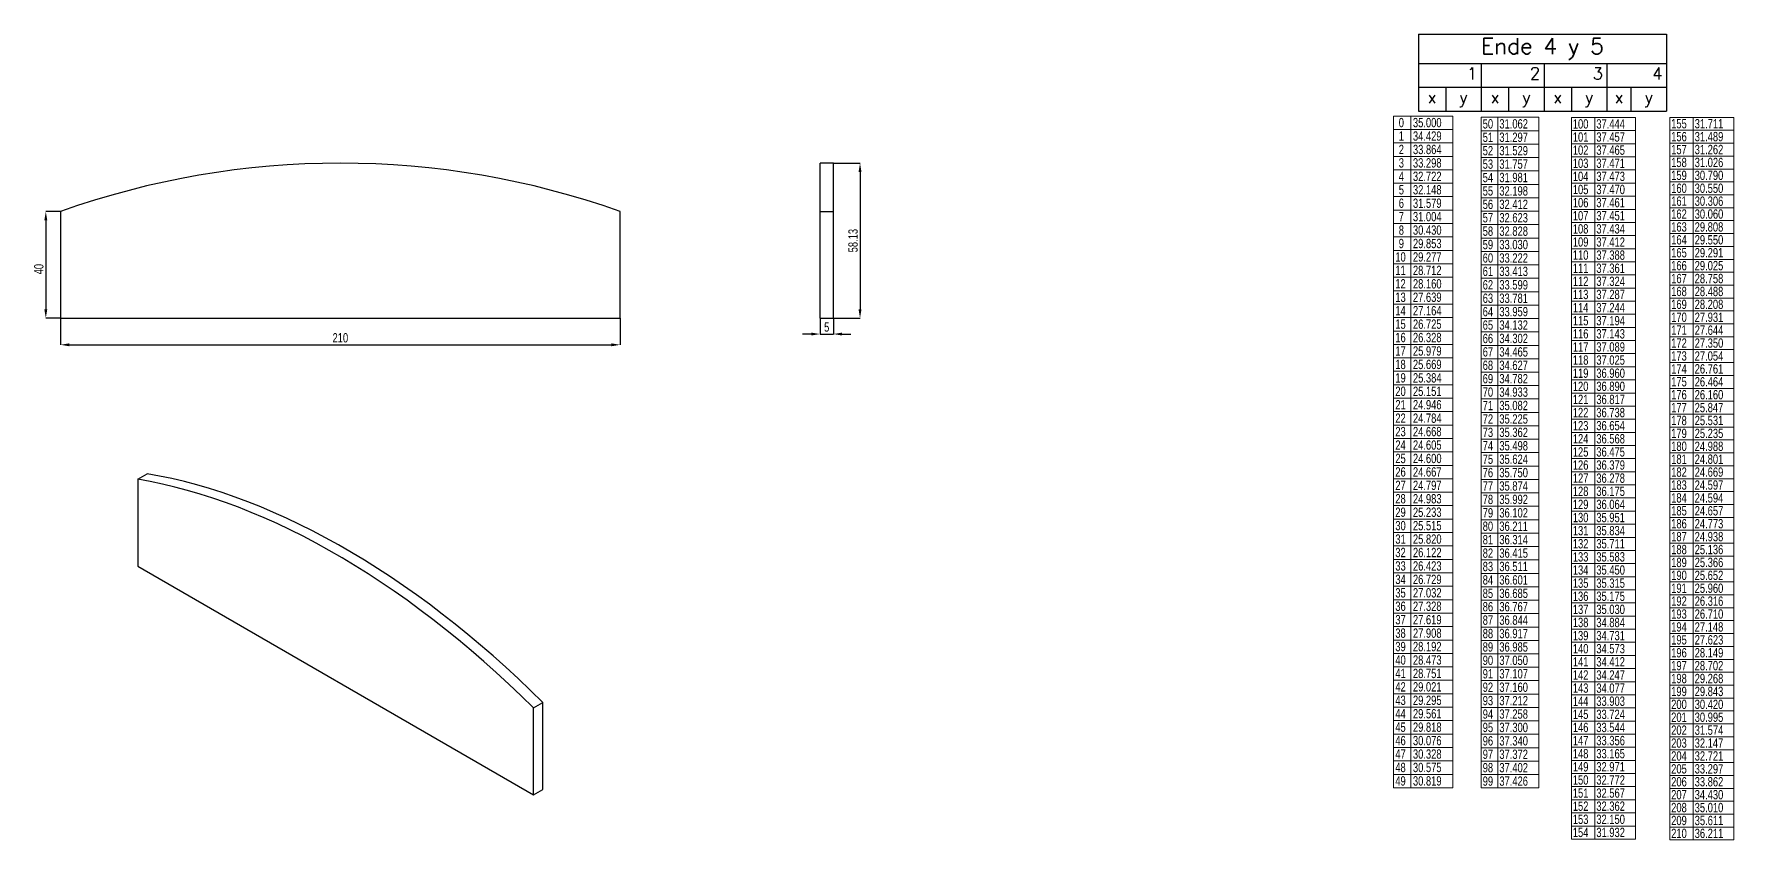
# Model space of a CAD drawing. Header units: millimetres. Extents: x -10883 to -9053, y -35844 to -35438.
# Drawn here: x -9691 to -9053, y -35741 to -35438 of the extents above; entities that cross this region are included whole.
import ezdxf

# ---------------------------------------------------------------- set-up
doc = ezdxf.new("R2010")
doc.units = ezdxf.units.MM
doc.header["$LTSCALE"] = 0.3
doc.layers.add('M_TEXT', color=82, linetype='Continuous')
doc.styles.add('SLDTEXTSTYLE0', font='TXT', dxfattribs={"width": 0.75})
doc.styles.get("Standard").update_dxf_attribs({"font": 'romans.shx'})
doc.dimstyles.new('SLDDIMSTYLE0', dxfattribs={"dimtxt": 3.5, "dimasz": 3.302, "dimexe": 0, "dimexo": 0.0625, "dimgap": 0.875, "dimtad": 1, "dimrnd": 1e-09, "dimzin": 12, "dimdsep": 46, "dimtxsty": 'SLDTEXTSTYLE0', "dimsah": 1, "dimcen": 0.09, "dimadec": 0, "dimazin": 3, "dimtfac": 1, "dimtofl": 0, "dimtmove": 0, "dimatfit": 3, "dimfxl": 1, "dimfrac": 2, "dimtolj": 1, "dimtzin": 12, "dimarcsym": 0})
doc.dimstyles.new('SLDDIMSTYLE1', dxfattribs={"dimtxt": 3.5, "dimasz": 3.302, "dimexe": 0, "dimexo": 0.0625, "dimgap": 0.875, "dimtad": 1, "dimrnd": 1e-09, "dimzin": 12, "dimdsep": 46, "dimtxsty": 'SLDTEXTSTYLE0', "dimsah": 1, "dimcen": 0.09, "dimadec": 0, "dimazin": 3, "dimtfac": 1, "dimtmove": 0, "dimatfit": 0, "dimfxl": 1, "dimfrac": 2, "dimtolj": 1, "dimtzin": 12, "dimarcsym": 0})

# ---------------------------------------------------------------- blocks, each defined once
blk = doc.blocks.new('SW_TABLEANNOTATION_0')
at = {"color": 0, "linetype": 'Continuous', "lineweight": 0}
for p, q in [((0, 0), (0, -251.96)), ((22.28, 0), (0, 0)), ((22.28, -251.96), (22.28, 0)), ((0, -5.04), (22.28, -5.04)), ((6.45, 0), (6.45, -251.96)), ((0, -10.08), (22.28, -10.08)), ((0, -15.12), (22.28, -15.12)), ((0, -20.16), (22.28, -20.16)), ((0, -25.2), (22.28, -25.2)), ((0, -30.24), (22.28, -30.24)), ((0, -35.27), (22.28, -35.27)), ((0, -40.31), (22.28, -40.31)), ((0, -45.35), (22.28, -45.35)), ((0, -50.39), (22.28, -50.39)), ((0, -55.43), (22.28, -55.43)), ((0, -60.47), (22.28, -60.47)), ((0, -65.51), (22.28, -65.51)), ((0, -70.55), (22.28, -70.55)), ((0, -75.59), (22.28, -75.59)), ((0, -80.63), (22.28, -80.63)), ((0, -85.67), (22.28, -85.67)), ((0, -90.71), (22.28, -90.71)), ((0, -95.75), (22.28, -95.75)), ((0, -100.78), (22.28, -100.78)), ((0, -105.82), (22.28, -105.82)), ((0, -110.86), (22.28, -110.86)), ((0, -115.9), (22.28, -115.9)), ((0, -120.94), (22.28, -120.94)), ((0, -125.98), (22.28, -125.98)), ((0, -131.02), (22.28, -131.02)), ((0, -136.06), (22.28, -136.06)), ((0, -141.1), (22.28, -141.1)), ((0, -146.14), (22.28, -146.14)), ((0, -151.18), (22.28, -151.18)), ((0, -156.22), (22.28, -156.22)), ((0, -161.25), (22.28, -161.25)), ((0, -166.29), (22.28, -166.29)), ((0, -171.33), (22.28, -171.33)), ((0, -176.37), (22.28, -176.37)), ((0, -181.41), (22.28, -181.41)), ((0, -186.45), (22.28, -186.45)), ((0, -191.49), (22.28, -191.49)), ((0, -196.53), (22.28, -196.53)), ((0, -201.57), (22.28, -201.57)), ((0, -206.61), (22.28, -206.61)), ((0, -211.65), (22.28, -211.65)), ((0, -216.69), (22.28, -216.69)), ((0, -221.73), (22.28, -221.73)), ((0, -226.76), (22.28, -226.76)), ((0, -231.8), (22.28, -231.8)), ((0, -236.84), (22.28, -236.84)), ((0, -241.88), (22.28, -241.88)), ((0, -246.92), (22.28, -246.92)), ((0, -251.96), (22.28, -251.96))]:
    blk.add_line(p, q, dxfattribs=at)
at = {"color": 0, "linetype": 'Continuous', "lineweight": 0, "char_height": 3.5, "attachment_point": 1, "style": 'SLDTEXTSTYLE0'}
for s, insert in [('0', (1.93, -0.71)), ('1', (1.93, -5.75)), ('35.000', (7.25, -0.71)), ('34.429', (7.25, -5.75)), ('2', (1.93, -10.79)), ('33.864', (7.25, -10.79)), ('3', (1.93, -15.82)), ('33.298', (7.25, -15.82)), ('4', (1.93, -20.86)), ('32.722', (7.25, -20.86)), ('5', (1.93, -25.9)), ('6', (1.93, -30.94)), ('32.148', (7.25, -25.9)), ('31.579', (7.25, -30.94)), ('7', (1.93, -35.98)), ('31.004', (7.25, -35.98)), ('8', (1.93, -41.02)), ('30.430', (7.25, -41.02)), ('9', (1.93, -46.06)), ('29.853', (7.25, -46.06)), ('10', (0.64, -51.1)), ('11', (0.64, -56.14)), ('29.277', (7.25, -51.1)), ('28.712', (7.25, -56.14)), ('12', (0.64, -61.18)), ('28.160', (7.25, -61.18)), ('13', (0.64, -66.22)), ('27.639', (7.25, -66.22)), ('14', (0.64, -71.26)), ('15', (0.64, -76.3)), ('27.164', (7.25, -71.26)), ('26.725', (7.25, -76.3)), ('16', (0.64, -81.33)), ('26.328', (7.25, -81.33)), ('17', (0.64, -86.37)), ('25.979', (7.25, -86.37)), ('18', (0.64, -91.41)), ('25.669', (7.25, -91.41)), ('20', (0.64, -101.49)), ('19', (0.64, -96.45)), ('25.384', (7.25, -96.45)), ('25.151', (7.25, -101.49)), ('21', (0.64, -106.53)), ('24.946', (7.25, -106.53)), ('22', (0.64, -111.57)), ('24.784', (7.25, -111.57)), ('23', (0.64, -116.61)), ('24.668', (7.25, -116.61)), ('24', (0.64, -121.65)), ('25', (0.64, -126.69)), ('24.605', (7.25, -121.65)), ('24.600', (7.25, -126.69)), ('26', (0.64, -131.73)), ('24.667', (7.25, -131.73)), ('27', (0.64, -136.77)), ('24.797', (7.25, -136.77)), ('28', (0.64, -141.8)), ('24.983', (7.25, -141.8)), ('30', (0.64, -151.88)), ('29', (0.64, -146.84)), ('25.233', (7.25, -146.84)), ('25.515', (7.25, -151.88)), ('31', (0.64, -156.92)), ('25.820', (7.25, -156.92)), ('32', (0.64, -161.96)), ('26.122', (7.25, -161.96)), ('33', (0.64, -167)), ('34', (0.64, -172.04)), ('26.423', (7.25, -167)), ('26.729', (7.25, -172.04)), ('35', (0.64, -177.08)), ('27.032', (7.25, -177.08)), ('36', (0.64, -182.12)), ('27.328', (7.25, -182.12)), ('37', (0.64, -187.16)), ('27.619', (7.25, -187.16)), ('38', (0.64, -192.2)), ('39', (0.64, -197.24)), ('27.908', (7.25, -192.2)), ('28.192', (7.25, -197.24)), ('40', (0.64, -202.28)), ('28.473', (7.25, -202.28)), ('41', (0.64, -207.31)), ('28.751', (7.25, -207.31)), ('42', (0.64, -212.35)), ('29.021', (7.25, -212.35)), ('43', (0.64, -217.39)), ('44', (0.64, -222.43)), ('29.295', (7.25, -217.39)), ('29.561', (7.25, -222.43)), ('45', (0.64, -227.47)), ('29.818', (7.25, -227.47)), ('46', (0.64, -232.51)), ('30.076', (7.25, -232.51)), ('47', (0.64, -237.55)), ('30.328', (7.25, -237.55)), ('48', (0.64, -242.59)), ('49', (0.64, -247.63)), ('30.575', (7.25, -242.59)), ('30.819', (7.25, -247.63))]:
    blk.add_mtext(s, dxfattribs=dict(at, insert=insert))
blk = doc.blocks.new('SW_TABLEANNOTATION_1')
at = {"color": 0, "linetype": 'Continuous', "lineweight": 0}
for p, q in [((0, 0), (0, -251.55)), ((21.53, 0), (0, 0)), ((6.24, 0), (6.24, -251.55)), ((21.53, -251.55), (21.53, 0)), ((0, -5.03), (21.53, -5.03)), ((0, -10.06), (21.53, -10.06)), ((0, -15.09), (21.53, -15.09)), ((0, -20.12), (21.53, -20.12)), ((0, -25.16), (21.53, -25.16)), ((0, -30.19), (21.53, -30.19)), ((0, -35.22), (21.53, -35.22)), ((0, -40.25), (21.53, -40.25)), ((0, -45.28), (21.53, -45.28)), ((0, -50.31), (21.53, -50.31)), ((0, -55.34), (21.53, -55.34)), ((0, -60.37), (21.53, -60.37)), ((0, -65.4), (21.53, -65.4)), ((0, -70.43), (21.53, -70.43)), ((0, -75.47), (21.53, -75.47)), ((0, -80.5), (21.53, -80.5)), ((0, -85.53), (21.53, -85.53)), ((0, -90.56), (21.53, -90.56)), ((0, -95.59), (21.53, -95.59)), ((0, -100.62), (21.53, -100.62)), ((0, -105.65), (21.53, -105.65)), ((0, -110.68), (21.53, -110.68)), ((0, -115.71), (21.53, -115.71)), ((0, -120.74), (21.53, -120.74)), ((0, -125.78), (21.53, -125.78)), ((0, -130.81), (21.53, -130.81)), ((0, -135.84), (21.53, -135.84)), ((0, -140.87), (21.53, -140.87)), ((0, -145.9), (21.53, -145.9)), ((0, -150.93), (21.53, -150.93)), ((0, -155.96), (21.53, -155.96)), ((0, -160.99), (21.53, -160.99)), ((0, -166.02), (21.53, -166.02)), ((0, -171.06), (21.53, -171.06)), ((0, -176.09), (21.53, -176.09)), ((0, -181.12), (21.53, -181.12)), ((0, -186.15), (21.53, -186.15)), ((0, -191.18), (21.53, -191.18)), ((0, -196.21), (21.53, -196.21)), ((0, -201.24), (21.53, -201.24)), ((0, -206.27), (21.53, -206.27)), ((0, -211.3), (21.53, -211.3)), ((0, -216.33), (21.53, -216.33)), ((0, -221.37), (21.53, -221.37)), ((0, -226.4), (21.53, -226.4)), ((0, -231.43), (21.53, -231.43)), ((0, -236.46), (21.53, -236.46)), ((0, -241.49), (21.53, -241.49)), ((0, -246.52), (21.53, -246.52)), ((0, -251.55), (21.53, -251.55))]:
    blk.add_line(p, q, dxfattribs=at)
at = {"color": 0, "linetype": 'Continuous', "lineweight": 0, "char_height": 3.5, "attachment_point": 1, "style": 'SLDTEXTSTYLE0'}
for s, insert in [('50', (0.53, -0.7)), ('51', (0.53, -5.73)), ('31.062', (6.77, -0.7)), ('31.297', (6.77, -5.73)), ('52', (0.53, -10.76)), ('31.529', (6.77, -10.76)), ('53', (0.53, -15.8)), ('31.757', (6.77, -15.8)), ('54', (0.53, -20.83)), ('31.981', (6.77, -20.83)), ('55', (0.53, -25.86)), ('56', (0.53, -30.89)), ('32.198', (6.77, -25.86)), ('32.412', (6.77, -30.89)), ('57', (0.53, -35.92)), ('32.623', (6.77, -35.92)), ('58', (0.53, -40.95)), ('32.828', (6.77, -40.95)), ('59', (0.53, -45.98)), ('60', (0.53, -51.01)), ('33.030', (6.77, -45.98)), ('33.222', (6.77, -51.01)), ('61', (0.53, -56.04)), ('33.413', (6.77, -56.04)), ('62', (0.53, -61.08)), ('33.599', (6.77, -61.08)), ('63', (0.53, -66.11)), ('33.781', (6.77, -66.11)), ('64', (0.53, -71.14)), ('65', (0.53, -76.17)), ('33.959', (6.77, -71.14)), ('34.132', (6.77, -76.17)), ('66', (0.53, -81.2)), ('34.302', (6.77, -81.2)), ('67', (0.53, -86.23)), ('34.465', (6.77, -86.23)), ('68', (0.53, -91.26)), ('34.627', (6.77, -91.26)), ('69', (0.53, -96.29)), ('70', (0.53, -101.32)), ('34.782', (6.77, -96.29)), ('34.933', (6.77, -101.32)), ('71', (0.53, -106.35)), ('35.082', (6.77, -106.35)), ('72', (0.53, -111.39)), ('35.225', (6.77, -111.39)), ('73', (0.53, -116.42)), ('35.362', (6.77, -116.42)), ('74', (0.53, -121.45)), ('75', (0.53, -126.48)), ('35.498', (6.77, -121.45)), ('35.624', (6.77, -126.48)), ('76', (0.53, -131.51)), ('35.750', (6.77, -131.51)), ('77', (0.53, -136.54)), ('35.874', (6.77, -136.54)), ('78', (0.53, -141.57)), ('79', (0.53, -146.6)), ('35.992', (6.77, -141.57)), ('36.102', (6.77, -146.6)), ('80', (0.53, -151.63)), ('36.211', (6.77, -151.63)), ('81', (0.53, -156.67)), ('36.314', (6.77, -156.67)), ('82', (0.53, -161.7)), ('36.415', (6.77, -161.7)), ('83', (0.53, -166.73)), ('84', (0.53, -171.76)), ('36.511', (6.77, -166.73)), ('36.601', (6.77, -171.76)), ('85', (0.53, -176.79)), ('36.685', (6.77, -176.79)), ('86', (0.53, -181.82)), ('36.767', (6.77, -181.82)), ('87', (0.53, -186.85)), ('36.844', (6.77, -186.85)), ('88', (0.53, -191.88)), ('89', (0.53, -196.91)), ('36.917', (6.77, -191.88)), ('36.985', (6.77, -196.91)), ('90', (0.53, -201.94)), ('37.050', (6.77, -201.94)), ('91', (0.53, -206.98)), ('37.107', (6.77, -206.98)), ('92', (0.53, -212.01)), ('37.160', (6.77, -212.01)), ('93', (0.53, -217.04)), ('94', (0.53, -222.07)), ('37.212', (6.77, -217.04)), ('37.258', (6.77, -222.07)), ('95', (0.53, -227.1)), ('37.300', (6.77, -227.1)), ('96', (0.53, -232.13)), ('37.340', (6.77, -232.13)), ('97', (0.53, -237.16)), ('98', (0.53, -242.19)), ('37.372', (6.77, -237.16)), ('37.402', (6.77, -242.19)), ('99', (0.53, -247.22)), ('37.426', (6.77, -247.22))]:
    blk.add_mtext(s, dxfattribs=dict(at, insert=insert))
blk = doc.blocks.new('SW_TABLEANNOTATION_2')
at = {"color": 0, "linetype": 'Continuous', "lineweight": 0}
for p, q in [((0, 0), (0, -270.67)), ((24.1, 0), (0, 0)), ((24.1, -270.67), (24.1, 0)), ((0, -4.92), (24.1, -4.92)), ((8.82, 0), (8.82, -270.67)), ((0, -9.84), (24.1, -9.84)), ((0, -14.76), (24.1, -14.76)), ((0, -19.69), (24.1, -19.69)), ((0, -24.61), (24.1, -24.61)), ((0, -29.53), (24.1, -29.53)), ((0, -34.45), (24.1, -34.45)), ((0, -39.37), (24.1, -39.37)), ((0, -44.29), (24.1, -44.29)), ((0, -49.21), (24.1, -49.21)), ((0, -54.13), (24.1, -54.13)), ((0, -59.06), (24.1, -59.06)), ((0, -63.98), (24.1, -63.98)), ((0, -68.9), (24.1, -68.9)), ((0, -73.82), (24.1, -73.82)), ((0, -78.74), (24.1, -78.74)), ((0, -83.66), (24.1, -83.66)), ((0, -88.58), (24.1, -88.58)), ((0, -93.51), (24.1, -93.51)), ((0, -98.43), (24.1, -98.43)), ((0, -103.35), (24.1, -103.35)), ((0, -108.27), (24.1, -108.27)), ((0, -113.19), (24.1, -113.19)), ((0, -118.11), (24.1, -118.11)), ((0, -123.03), (24.1, -123.03)), ((0, -127.96), (24.1, -127.96)), ((0, -132.88), (24.1, -132.88)), ((0, -137.8), (24.1, -137.8)), ((0, -142.72), (24.1, -142.72)), ((0, -147.64), (24.1, -147.64)), ((0, -152.56), (24.1, -152.56)), ((0, -157.48), (24.1, -157.48)), ((0, -162.4), (24.1, -162.4)), ((0, -167.33), (24.1, -167.33)), ((0, -172.25), (24.1, -172.25)), ((0, -177.17), (24.1, -177.17)), ((0, -182.09), (24.1, -182.09)), ((0, -187.01), (24.1, -187.01)), ((0, -191.93), (24.1, -191.93)), ((0, -196.85), (24.1, -196.85)), ((0, -201.78), (24.1, -201.78)), ((0, -206.7), (24.1, -206.7)), ((0, -211.62), (24.1, -211.62)), ((0, -216.54), (24.1, -216.54)), ((0, -221.46), (24.1, -221.46)), ((0, -226.38), (24.1, -226.38)), ((0, -231.3), (24.1, -231.3)), ((0, -236.23), (24.1, -236.23)), ((0, -241.15), (24.1, -241.15)), ((0, -246.07), (24.1, -246.07)), ((0, -250.99), (24.1, -250.99)), ((0, -255.91), (24.1, -255.91)), ((0, -260.83), (24.1, -260.83)), ((0, -265.75), (24.1, -265.75)), ((0, -270.67), (24.1, -270.67))]:
    blk.add_line(p, q, dxfattribs=at)
at = {"color": 0, "linetype": 'Continuous', "lineweight": 0, "char_height": 3.5, "attachment_point": 1, "style": 'SLDTEXTSTYLE0'}
for s, insert in [('100', (0.53, -0.65)), ('101', (0.53, -5.57)), ('37.444', (9.35, -0.65)), ('37.457', (9.35, -5.57)), ('102', (0.53, -10.49)), ('37.465', (9.35, -10.49)), ('103', (0.53, -15.41)), ('37.471', (9.35, -15.41)), ('104', (0.53, -20.33)), ('105', (0.53, -25.25)), ('37.473', (9.35, -20.33)), ('37.470', (9.35, -25.25)), ('106', (0.53, -30.18)), ('37.461', (9.35, -30.18)), ('107', (0.53, -35.1)), ('37.451', (9.35, -35.1)), ('108', (0.53, -40.02)), ('37.434', (9.35, -40.02)), ('109', (0.53, -44.94)), ('110', (0.53, -49.86)), ('37.412', (9.35, -44.94)), ('37.388', (9.35, -49.86)), ('111', (0.53, -54.78)), ('37.361', (9.35, -54.78)), ('112', (0.53, -59.7)), ('37.324', (9.35, -59.7)), ('113', (0.53, -64.63)), ('114', (0.53, -69.55)), ('37.287', (9.35, -64.63)), ('37.244', (9.35, -69.55)), ('115', (0.53, -74.47)), ('37.194', (9.35, -74.47)), ('116', (0.53, -79.39)), ('37.143', (9.35, -79.39)), ('117', (0.53, -84.31)), ('118', (0.53, -89.23)), ('37.089', (9.35, -84.31)), ('37.025', (9.35, -89.23)), ('119', (0.53, -94.15)), ('36.960', (9.35, -94.15)), ('120', (0.53, -99.08)), ('36.890', (9.35, -99.08)), ('121', (0.53, -104)), ('36.817', (9.35, -104)), ('122', (0.53, -108.92)), ('123', (0.53, -113.84)), ('36.738', (9.35, -108.92)), ('36.654', (9.35, -113.84)), ('124', (0.53, -118.76)), ('36.568', (9.35, -118.76)), ('125', (0.53, -123.68)), ('36.475', (9.35, -123.68)), ('126', (0.53, -128.6)), ('127', (0.53, -133.52)), ('36.379', (9.35, -128.6)), ('36.278', (9.35, -133.52)), ('128', (0.53, -138.45)), ('36.175', (9.35, -138.45)), ('129', (0.53, -143.37)), ('36.064', (9.35, -143.37)), ('130', (0.53, -148.29)), ('35.951', (9.35, -148.29)), ('131', (0.53, -153.21)), ('132', (0.53, -158.13)), ('35.834', (9.35, -153.21)), ('35.711', (9.35, -158.13)), ('133', (0.53, -163.05)), ('35.583', (9.35, -163.05)), ('134', (0.53, -167.97)), ('35.450', (9.35, -167.97)), ('135', (0.53, -172.9)), ('136', (0.53, -177.82)), ('35.315', (9.35, -172.9)), ('35.175', (9.35, -177.82)), ('137', (0.53, -182.74)), ('35.030', (9.35, -182.74)), ('138', (0.53, -187.66)), ('34.884', (9.35, -187.66)), ('139', (0.53, -192.58)), ('140', (0.53, -197.5)), ('34.731', (9.35, -192.58)), ('34.573', (9.35, -197.5)), ('141', (0.53, -202.42)), ('34.412', (9.35, -202.42)), ('142', (0.53, -207.35)), ('34.247', (9.35, -207.35)), ('143', (0.53, -212.27)), ('34.077', (9.35, -212.27)), ('144', (0.53, -217.19)), ('145', (0.53, -222.11)), ('33.903', (9.35, -217.19)), ('33.724', (9.35, -222.11)), ('146', (0.53, -227.03)), ('33.544', (9.35, -227.03)), ('147', (0.53, -231.95)), ('33.356', (9.35, -231.95)), ('148', (0.53, -236.87)), ('149', (0.53, -241.79)), ('33.165', (9.35, -236.87)), ('32.971', (9.35, -241.79)), ('150', (0.53, -246.72)), ('32.772', (9.35, -246.72)), ('151', (0.53, -251.64)), ('32.567', (9.35, -251.64)), ('152', (0.53, -256.56)), ('153', (0.53, -261.48)), ('32.362', (9.35, -256.56)), ('32.150', (9.35, -261.48)), ('154', (0.53, -266.4)), ('31.932', (9.35, -266.4))]:
    blk.add_mtext(s, dxfattribs=dict(at, insert=insert))
blk = doc.blocks.new('SW_TABLEANNOTATION_3')
at = {"color": 0, "linetype": 'Continuous', "lineweight": 0}
for p, q in [((0, 0), (0, -271.02)), ((24.1, 0), (0, 0)), ((8.82, 0), (8.82, -271.02)), ((24.1, -271.02), (24.1, 0)), ((0, -4.84), (24.1, -4.84)), ((0, -9.68), (24.1, -9.68)), ((0, -14.52), (24.1, -14.52)), ((0, -19.36), (24.1, -19.36)), ((0, -24.2), (24.1, -24.2)), ((0, -29.04), (24.1, -29.04)), ((0, -33.88), (24.1, -33.88)), ((0, -38.72), (24.1, -38.72)), ((0, -43.56), (24.1, -43.56)), ((0, -48.4), (24.1, -48.4)), ((0, -53.24), (24.1, -53.24)), ((0, -58.08), (24.1, -58.08)), ((0, -62.92), (24.1, -62.92)), ((0, -67.76), (24.1, -67.76)), ((0, -72.6), (24.1, -72.6)), ((0, -77.44), (24.1, -77.44)), ((0, -82.27), (24.1, -82.27)), ((0, -87.11), (24.1, -87.11)), ((0, -91.95), (24.1, -91.95)), ((0, -96.79), (24.1, -96.79)), ((0, -101.63), (24.1, -101.63)), ((0, -106.47), (24.1, -106.47)), ((0, -111.31), (24.1, -111.31)), ((0, -116.15), (24.1, -116.15)), ((0, -120.99), (24.1, -120.99)), ((0, -125.83), (24.1, -125.83)), ((0, -130.67), (24.1, -130.67)), ((0, -135.51), (24.1, -135.51)), ((0, -140.35), (24.1, -140.35)), ((0, -145.19), (24.1, -145.19)), ((0, -150.03), (24.1, -150.03)), ((0, -154.87), (24.1, -154.87)), ((0, -159.71), (24.1, -159.71)), ((0, -164.55), (24.1, -164.55)), ((0, -169.39), (24.1, -169.39)), ((0, -174.23), (24.1, -174.23)), ((0, -179.07), (24.1, -179.07)), ((0, -183.91), (24.1, -183.91)), ((0, -188.75), (24.1, -188.75)), ((0, -193.59), (24.1, -193.59)), ((0, -198.43), (24.1, -198.43)), ((0, -203.27), (24.1, -203.27)), ((0, -208.11), (24.1, -208.11)), ((0, -212.95), (24.1, -212.95)), ((0, -217.79), (24.1, -217.79)), ((0, -222.63), (24.1, -222.63)), ((0, -227.47), (24.1, -227.47)), ((0, -232.31), (24.1, -232.31)), ((0, -237.15), (24.1, -237.15)), ((0, -241.99), (24.1, -241.99)), ((0, -246.82), (24.1, -246.82)), ((0, -251.66), (24.1, -251.66)), ((0, -256.5), (24.1, -256.5)), ((0, -261.34), (24.1, -261.34)), ((0, -266.18), (24.1, -266.18)), ((0, -271.02), (24.1, -271.02))]:
    blk.add_line(p, q, dxfattribs=at)
at = {"color": 0, "linetype": 'Continuous', "lineweight": 0, "char_height": 3.5, "attachment_point": 1, "style": 'SLDTEXTSTYLE0'}
for s, insert in [('155', (0.53, -0.61)), ('156', (0.53, -5.45)), ('31.711', (9.35, -0.61)), ('31.489', (9.35, -5.45)), ('157', (0.53, -10.29)), ('31.262', (9.35, -10.29)), ('158', (0.53, -15.13)), ('31.026', (9.35, -15.13)), ('159', (0.53, -19.97)), ('160', (0.53, -24.81)), ('30.790', (9.35, -19.97)), ('30.550', (9.35, -24.81)), ('161', (0.53, -29.65)), ('30.306', (9.35, -29.65)), ('162', (0.53, -34.49)), ('30.060', (9.35, -34.49)), ('163', (0.53, -39.32)), ('164', (0.53, -44.16)), ('29.808', (9.35, -39.32)), ('29.550', (9.35, -44.16)), ('165', (0.53, -49)), ('29.291', (9.35, -49)), ('166', (0.53, -53.84)), ('29.025', (9.35, -53.84)), ('167', (0.53, -58.68)), ('168', (0.53, -63.52)), ('28.758', (9.35, -58.68)), ('28.488', (9.35, -63.52)), ('169', (0.53, -68.36)), ('28.208', (9.35, -68.36)), ('170', (0.53, -73.2)), ('27.931', (9.35, -73.2)), ('171', (0.53, -78.04)), ('172', (0.53, -82.88)), ('27.644', (9.35, -78.04)), ('27.350', (9.35, -82.88)), ('173', (0.53, -87.72)), ('27.054', (9.35, -87.72)), ('174', (0.53, -92.56)), ('26.761', (9.35, -92.56)), ('175', (0.53, -97.4)), ('26.464', (9.35, -97.4)), ('176', (0.53, -102.24)), ('177', (0.53, -107.08)), ('26.160', (9.35, -102.24)), ('25.847', (9.35, -107.08)), ('178', (0.53, -111.92)), ('25.531', (9.35, -111.92)), ('179', (0.53, -116.76)), ('25.235', (9.35, -116.76)), ('180', (0.53, -121.6)), ('181', (0.53, -126.44)), ('24.988', (9.35, -121.6)), ('24.801', (9.35, -126.44)), ('182', (0.53, -131.28)), ('24.669', (9.35, -131.28)), ('183', (0.53, -136.12)), ('24.597', (9.35, -136.12)), ('184', (0.53, -140.96)), ('185', (0.53, -145.8)), ('24.594', (9.35, -140.96)), ('24.657', (9.35, -145.8)), ('186', (0.53, -150.64)), ('24.773', (9.35, -150.64)), ('187', (0.53, -155.48)), ('24.938', (9.35, -155.48)), ('188', (0.53, -160.32)), ('189', (0.53, -165.16)), ('25.136', (9.35, -160.32)), ('25.366', (9.35, -165.16)), ('190', (0.53, -170)), ('25.652', (9.35, -170)), ('191', (0.53, -174.84)), ('25.960', (9.35, -174.84)), ('192', (0.53, -179.68)), ('193', (0.53, -184.52)), ('26.316', (9.35, -179.68)), ('26.710', (9.35, -184.52)), ('194', (0.53, -189.36)), ('27.148', (9.35, -189.36)), ('195', (0.53, -194.2)), ('27.623', (9.35, -194.2)), ('196', (0.53, -199.04)), ('197', (0.53, -203.87)), ('28.149', (9.35, -199.04)), ('28.702', (9.35, -203.87)), ('198', (0.53, -208.71)), ('29.268', (9.35, -208.71)), ('199', (0.53, -213.55)), ('29.843', (9.35, -213.55)), ('200', (0.53, -218.39)), ('201', (0.53, -223.23)), ('30.420', (9.35, -218.39)), ('30.995', (9.35, -223.23)), ('202', (0.53, -228.07)), ('31.574', (9.35, -228.07)), ('203', (0.53, -232.91)), ('32.147', (9.35, -232.91)), ('204', (0.53, -237.75)), ('32.721', (9.35, -237.75)), ('205', (0.53, -242.59)), ('206', (0.53, -247.43)), ('33.297', (9.35, -242.59)), ('33.862', (9.35, -247.43)), ('207', (0.53, -252.27)), ('34.430', (9.35, -252.27)), ('208', (0.53, -257.11)), ('35.010', (9.35, -257.11)), ('209', (0.53, -261.95)), ('210', (0.53, -266.79)), ('35.611', (9.35, -261.95)), ('36.211', (9.35, -266.79))]:
    blk.add_mtext(s, dxfattribs=dict(at, insert=insert))
blk = doc.blocks.new('*T161')
at = {"color": 0, "linetype": 'ByBlock', "lineweight": -2, "transparency": 16777216}
for p, q in [((0, 0), (93.11, 0)), ((0, 0), (0, -29)), ((93.11, 0), (93.11, -29)), ((0, -11), (93.11, -11)), ((23.58, -11), (23.58, -29)), ((47.17, -11), (47.17, -29)), ((70.75, -11), (70.75, -29)), ((0, -20), (93.11, -20)), ((10.22, -20), (10.22, -29)), ((33.81, -20), (33.81, -29)), ((57.39, -20), (57.39, -29)), ((79.75, -20), (79.75, -29)), ((0, -29), (93.11, -29))]:
    blk.add_line(p, q, dxfattribs=at)
at = {"color": 0, "transparency": 16777216}
for s, insert, char_height, width, attachment_point in [('Ende 4 y 5', (46.56, -5.5), 6, 90.1131, 5), ('1', (22.08, -12.5), 4.5, 20.5837, 3), ('2', (45.67, -12.5), 4.5, 20.5837, 3), ('3', (69.25, -12.5), 4.5, 20.5837, 3), ('4', (91.61, -12.5), 4.5, 19.3619, 3), ('x', (5.11, -21.5), 4.5, 7.2218, 2), ('y', (16.9, -21.5), 4.5, 10.3619, 2), ('x', (28.69, -21.5), 4.5, 7.2218, 2), ('y', (40.49, -21.5), 4.5, 10.3619, 2), ('x', (52.28, -21.5), 4.5, 7.2218, 2), ('y', (64.07, -21.5), 4.5, 10.3619, 2), ('x', (75.25, -21.5), 4.5, 6, 2), ('y', (86.43, -21.5), 4.5, 10.3619, 2)]:
    blk.add_mtext(s, dxfattribs=dict(at, insert=insert, char_height=char_height, width=width, attachment_point=attachment_point))
blk = doc.blocks.new('*D163')
at = {"color": 0, "linetype": 'Continuous', "lineweight": -2, "transparency": 16777216}
for p, q in [((-9680.93, -35504.83), (-9686.39, -35504.83)), ((-9686.39, -35508.13), (-9686.39, -35541.52)), ((-9680.93, -35544.83), (-9686.39, -35544.83))]:
    blk.add_line(p, q, dxfattribs=at)
at = {"color": 0, "linetype": 'Continuous', "transparency": 16777216}
for points in [[(-9686.94, -35508.13), (-9685.84, -35508.13), (-9686.39, -35504.83)], [(-9686.94, -35541.52), (-9685.84, -35541.52), (-9686.39, -35544.83)]]:
    blk.add_solid(points, dxfattribs=at)
at = {"layer": 'Defpoints', "color": 0, "linetype": 'Continuous', "transparency": 16777216}
for p in [(-9680.87, -35504.83), (-9686.39, -35544.83), (-9680.87, -35544.83)]:
    blk.add_point(p, dxfattribs=at)
at = {"color": 0, "linetype": 'Continuous', "lineweight": 18, "transparency": 16777216, "insert": (-9690.77, -35526.46), "char_height": 3.5, "attachment_point": 2, "rotation": 90, "style": 'SLDTEXTSTYLE0'}
blk.add_mtext('\\A1;40', dxfattribs=at)
blk = doc.blocks.new('*D164')
at = {"color": 0, "linetype": 'Continuous', "lineweight": -2, "transparency": 16777216}
for p, q in [((-9680.87, -35544.89), (-9680.87, -35554.83)), ((-9470.87, -35544.89), (-9470.87, -35554.83)), ((-9677.57, -35554.83), (-9474.17, -35554.83))]:
    blk.add_line(p, q, dxfattribs=at)
at = {"color": 0, "linetype": 'Continuous', "transparency": 16777216}
for points in [[(-9677.57, -35554.28), (-9677.57, -35555.38), (-9680.87, -35554.83)], [(-9474.17, -35554.28), (-9474.17, -35555.38), (-9470.87, -35554.83)]]:
    blk.add_solid(points, dxfattribs=at)
at = {"layer": 'Defpoints', "color": 0, "linetype": 'Continuous', "transparency": 16777216}
for p in [(-9680.87, -35544.83), (-9470.87, -35544.83), (-9470.87, -35554.83)]:
    blk.add_point(p, dxfattribs=at)
at = {"color": 0, "linetype": 'Continuous', "lineweight": 18, "transparency": 16777216, "insert": (-9575.87, -35550.45), "char_height": 3.5, "attachment_point": 2, "style": 'SLDTEXTSTYLE0'}
blk.add_mtext('\\A1;210', dxfattribs=at)
blk = doc.blocks.new('*D165')
at = {"color": 0, "linetype": 'Continuous', "lineweight": -2, "transparency": 16777216}
for p, q in [((-9390.82, -35486.7), (-9380.88, -35486.7)), ((-9380.88, -35490), (-9380.88, -35541.52)), ((-9390.82, -35544.83), (-9380.88, -35544.83))]:
    blk.add_line(p, q, dxfattribs=at)
at = {"color": 0, "linetype": 'Continuous', "transparency": 16777216}
for points in [[(-9381.43, -35490), (-9380.33, -35490), (-9380.88, -35486.7)], [(-9381.43, -35541.52), (-9380.33, -35541.52), (-9380.88, -35544.83)]]:
    blk.add_solid(points, dxfattribs=at)
at = {"layer": 'Defpoints', "color": 0, "linetype": 'Continuous', "transparency": 16777216}
for p in [(-9390.88, -35486.7), (-9390.88, -35544.83), (-9380.88, -35544.83)]:
    blk.add_point(p, dxfattribs=at)
at = {"color": 0, "linetype": 'Continuous', "lineweight": 18, "transparency": 16777216, "insert": (-9385.26, -35515.76), "char_height": 3.5, "attachment_point": 2, "rotation": 90, "style": 'SLDTEXTSTYLE0'}
blk.add_mtext('\\A1;58.13', dxfattribs=at)
blk = doc.blocks.new('*D166')
at = {"color": 0, "linetype": 'Continuous', "lineweight": -2, "transparency": 16777216}
for p, q in [((-9395.88, -35544.89), (-9395.88, -35550.8)), ((-9390.88, -35544.89), (-9390.88, -35550.8)), ((-9399.18, -35550.8), (-9402.48, -35550.8)), ((-9395.88, -35550.8), (-9390.88, -35550.8)), ((-9387.58, -35550.8), (-9384.28, -35550.8))]:
    blk.add_line(p, q, dxfattribs=at)
at = {"color": 0, "linetype": 'Continuous', "transparency": 16777216}
for points in [[(-9399.18, -35550.25), (-9399.18, -35551.35), (-9395.88, -35550.8)], [(-9387.58, -35550.25), (-9387.58, -35551.35), (-9390.88, -35550.8)]]:
    blk.add_solid(points, dxfattribs=at)
at = {"layer": 'Defpoints', "color": 0, "linetype": 'Continuous', "transparency": 16777216}
for p in [(-9395.88, -35544.83), (-9390.88, -35544.83), (-9390.88, -35550.8)]:
    blk.add_point(p, dxfattribs=at)
at = {"color": 0, "linetype": 'Continuous', "lineweight": 18, "transparency": 16777216, "insert": (-9393.38, -35546.42), "char_height": 3.5, "attachment_point": 2, "style": 'SLDTEXTSTYLE0'}
blk.add_mtext('\\A1;5', dxfattribs=at)
blk = doc.blocks.new('ENDE 2')
at = {"color": 7, "linetype": 'Continuous', "lineweight": 25}
for p, q in [((-9390.881, -35486.701), (-9395.881, -35486.701)), ((-9395.881, -35504.826), (-9395.881, -35486.701)), ((-9390.881, -35504.826), (-9390.881, -35486.701)), ((-9680.871, -35504.826), (-9680.871, -35544.826)), ((-9470.871, -35544.826), (-9470.871, -35504.826)), ((-9395.881, -35544.826), (-9395.881, -35504.826)), ((-9395.881, -35504.826), (-9390.881, -35504.826)), ((-9390.881, -35544.826), (-9390.881, -35504.826)), ((-9680.871, -35544.826), (-9470.871, -35544.826)), ((-9395.881, -35544.826), (-9390.881, -35544.826)), ((-9651.885, -35605.264), (-9648.35, -35603.223)), ((-9651.885, -35605.264), (-9651.885, -35637.925)), ((-9651.885, -35637.925), (-9503.393, -35723.648)), ((-9503.393, -35690.987), (-9499.857, -35688.946)), ((-9503.393, -35723.648), (-9503.393, -35690.987)), ((-9499.857, -35721.607), (-9499.857, -35688.946)), ((-9503.393, -35723.648), (-9499.857, -35721.607))]:
    blk.add_line(p, q, dxfattribs=at)
at = {"color": 7, "linetype": 'Continuous', "lineweight": 25, "flags": 128}
for points in [[(-9503.393, -35690.987), (-9508.013, -35686.487), (-9512.666, -35682.087), (-9517.351, -35677.787), (-9522.066, -35673.59), (-9526.807, -35669.498), (-9531.573, -35665.512), (-9536.362, -35661.635), (-9541.171, -35657.869), (-9545.997, -35654.215), (-9550.839, -35650.676), (-9555.694, -35647.253), (-9560.56, -35643.947), (-9565.434, -35640.76), (-9570.313, -35637.694), (-9575.197, -35634.751), (-9580.081, -35631.931), (-9584.965, -35629.236), (-9589.845, -35626.668), (-9594.718, -35624.227), (-9599.584, -35621.915), (-9604.439, -35619.734), (-9609.281, -35617.683), (-9614.107, -35615.764), (-9618.916, -35613.978), (-9623.705, -35612.326), (-9628.471, -35610.808), (-9633.212, -35609.426), (-9637.927, -35608.18), (-9642.612, -35607.071), (-9647.266, -35606.098), (-9651.885, -35605.264)], [(-9499.857, -35688.946), (-9504.477, -35684.446), (-9509.131, -35680.046), (-9513.816, -35675.746), (-9518.53, -35671.549), (-9523.272, -35667.456), (-9528.038, -35663.471), (-9532.827, -35659.594), (-9537.635, -35655.828), (-9542.462, -35652.174), (-9547.304, -35648.635), (-9552.159, -35645.212), (-9557.024, -35641.906), (-9561.898, -35638.719), (-9566.778, -35635.653), (-9571.661, -35632.71), (-9576.546, -35629.89), (-9581.429, -35627.195), (-9586.309, -35624.627), (-9591.183, -35622.186), (-9596.048, -35619.874), (-9600.903, -35617.693), (-9605.745, -35615.642), (-9610.572, -35613.723), (-9615.38, -35611.937), (-9620.169, -35610.285), (-9624.935, -35608.767), (-9629.677, -35607.385), (-9634.391, -35606.139), (-9639.077, -35605.03), (-9643.73, -35604.057), (-9648.35, -35603.223)]]:
    blk.add_lwpolyline(points, dxfattribs=at)
at = {"color": 7, "linetype": 'Continuous', "lineweight": 25}
blk.add_arc((-9575.871, -35799.901), 313.2, 70.412345, 109.587655, dxfattribs=at)
at = {"color": 7, "linetype": 'Continuous', "lineweight": 18}
for base, p1, p2, picture, middle in [((-9380.88096515, -35544.825680964), (-9390.88096515, -35486.700680964), (-9390.88096515, -35544.825680964), '*D165', (-9380.88096515, -35515.763180964)), ((-9686.39, -35544.826), (-9680.871, -35504.826), (-9680.871, -35544.826), '*D163', (-9686.39, -35526.458))]:
    dim = blk.add_linear_dim(base=base, p1=p1, p2=p2, angle=90, dimstyle='SLDDIMSTYLE0', dxfattribs=at)
    dim.commit()
    dim.dimension.update_dxf_attribs({"geometry": picture, "text_midpoint": middle, "dimtype": 128})
for base, p1, p2, dimstyle, picture, middle in [((-9470.871, -35554.826), (-9680.871, -35544.826), (-9470.871, -35544.826), 'SLDDIMSTYLE0', '*D164', (-9575.871, -35554.826)), ((-9390.881, -35550.797), (-9395.881, -35544.826), (-9390.881, -35544.826), 'SLDDIMSTYLE1', '*D166', (-9393.381, -35550.797))]:
    dim = blk.add_linear_dim(base=base, p1=p1, p2=p2, dimstyle=dimstyle, dxfattribs=at)
    dim.commit()
    dim.dimension.update_dxf_attribs({"geometry": picture, "text_midpoint": middle, "dimtype": 128})

msp = doc.modelspace()

# ---------------------------------------------------------------- block references
msp.add_blockref('*T161', (-9171.351, -35438.26))
at = {"color": 7, "linetype": 'Continuous', "lineweight": 0}
for name, p in [('SW_TABLEANNOTATION_0', (-9180.666, -35469.028)), ('SW_TABLEANNOTATION_1', (-9147.767, -35469.503)), ('SW_TABLEANNOTATION_2', (-9113.961, -35469.574)), ('SW_TABLEANNOTATION_3', (-9077.05, -35469.546))]:
    msp.add_blockref(name, p, dxfattribs=at)
at = {"layer": 'M_TEXT'}
msp.add_blockref('ENDE 2', (0, 0), dxfattribs=at)

doc.saveas('drawing.dxf')
